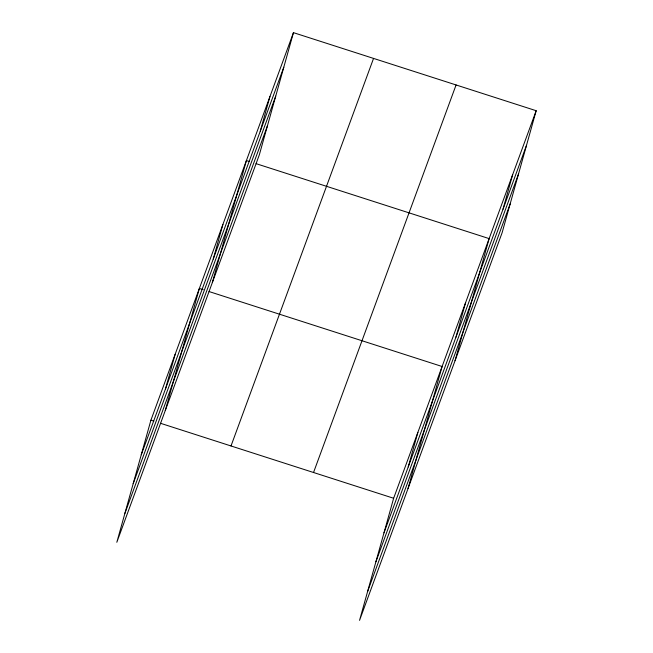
<?xml version="1.0" encoding="UTF-8"?>
<svg xmlns="http://www.w3.org/2000/svg" width="653" height="653" viewBox="0 0 653 653"><rect width="100%" height="100%" fill="white"/><g stroke="black" fill="none" stroke-linecap="round" stroke-linejoin="round"><path stroke-width="0.98" d="M293.45 32.65L150.908 420.205L116.822 542.284L259.363 154.737L293.45 32.65L536.178 110.716L502.092 232.794L359.55 620.35L393.637 498.263L536.178 110.716M165.487 388.902L175.143 354.318M165.282 410.517L199.369 288.438L203.23 289.679M213.237 259.078L222.893 224.485M212.323 282.627L246.41 160.54L249.307 161.471M260.269 131.18L269.934 96.595M408.215 466.968L417.871 432.384M408.011 488.583L442.097 366.496L209.025 291.54M455.965 337.136L465.622 302.551M455.051 360.693L489.138 238.606L256.066 163.65M502.998 209.246L512.654 174.661M141.252 454.79L283.794 67.235M133.188 483.661L275.729 96.113M124.886 513.413L267.428 125.858M231.007 445.966L373.549 58.411M313.538 472.503L456.08 84.955M383.98 532.848L526.522 145.301M375.916 561.727L518.458 174.171M367.615 591.479L510.156 203.924M150.908 420.205L153.806 421.136M160.556 423.307L393.637 498.263"/></g></svg>
